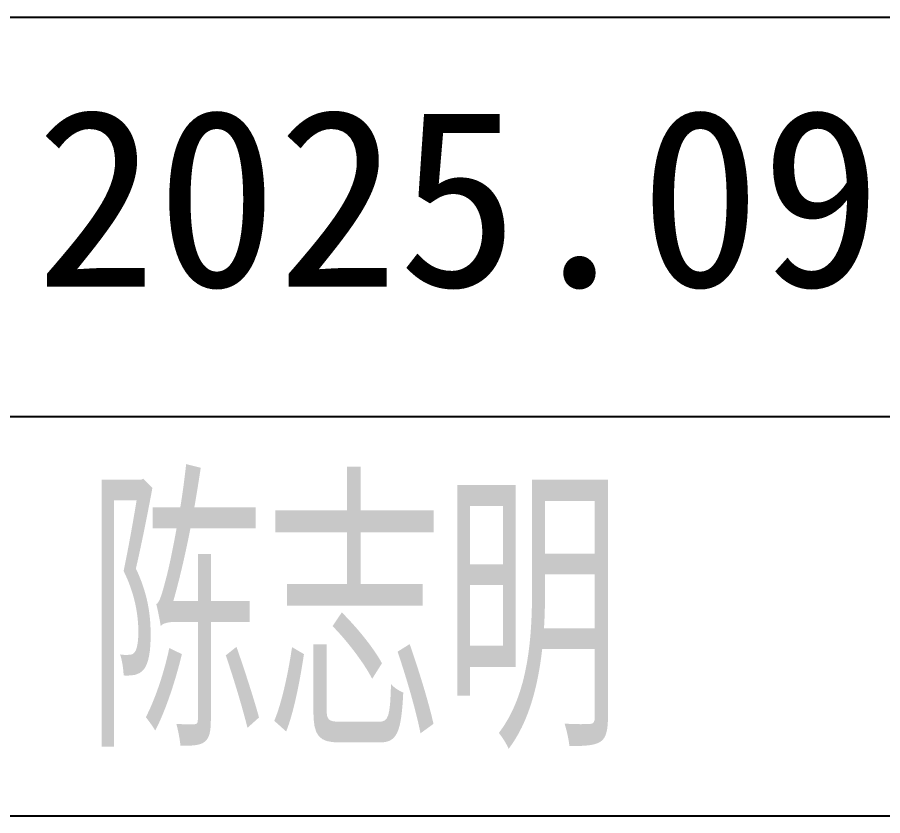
# Model space of a CAD drawing. Header units: millimetres. Extents: x 684779 to 686470, y 2544898 to 2545979.
# Drawn here: x 685589.2 to 685606.25, y 2545239.79 to 2545255.53 of the extents above; entities that cross this region are included whole.
import ezdxf

# ---------------------------------------------------------------- set-up
doc = ezdxf.new("R2010")
doc.units = ezdxf.units.MM
doc.layers.add('13', color=13, linetype='Continuous')
doc.layers.add('14', color=14, linetype='Continuous')
doc.styles.add('HZTXT', font='romane.shx', dxfattribs={"width": 0.7, "bigfont": 'hztxt.shx'})
doc.styles.add('TXT', font='txt')

# ---------------------------------------------------------------- blocks, each defined once
blk = doc.blocks.new('图框')
at = {"layer": '14', "color": 14}
for p, q in [((97702.3, -82411.3), (121299, -82411.3)), ((97702.3, -84771), (121299, -84771)), ((97702.3, -87130.7), (121299, -87130.7))]:
    blk.add_line(p, q, dxfattribs=at)
at = {"layer": '13', "color": 7, "style": 'TXT'}
blk.add_text('2025.09', height=1050, dxfattribs=at).set_placement((106100.5, -84003.3))
at = {"layer": '13', "color": 7, "style": 'HZTXT', "width": 0.7}
blk.add_text('陈志明', height=1500, dxfattribs=at).set_placement((106408.8, -86723))

msp = doc.modelspace()

# ---------------------------------------------------------------- block references
at = {"xscale": 0.003333333, "yscale": 0.003333333, "zscale": 0.003333333}
msp.add_blockref('图框', (685235.89, 2545530.23), dxfattribs=at)

doc.saveas('drawing.dxf')
